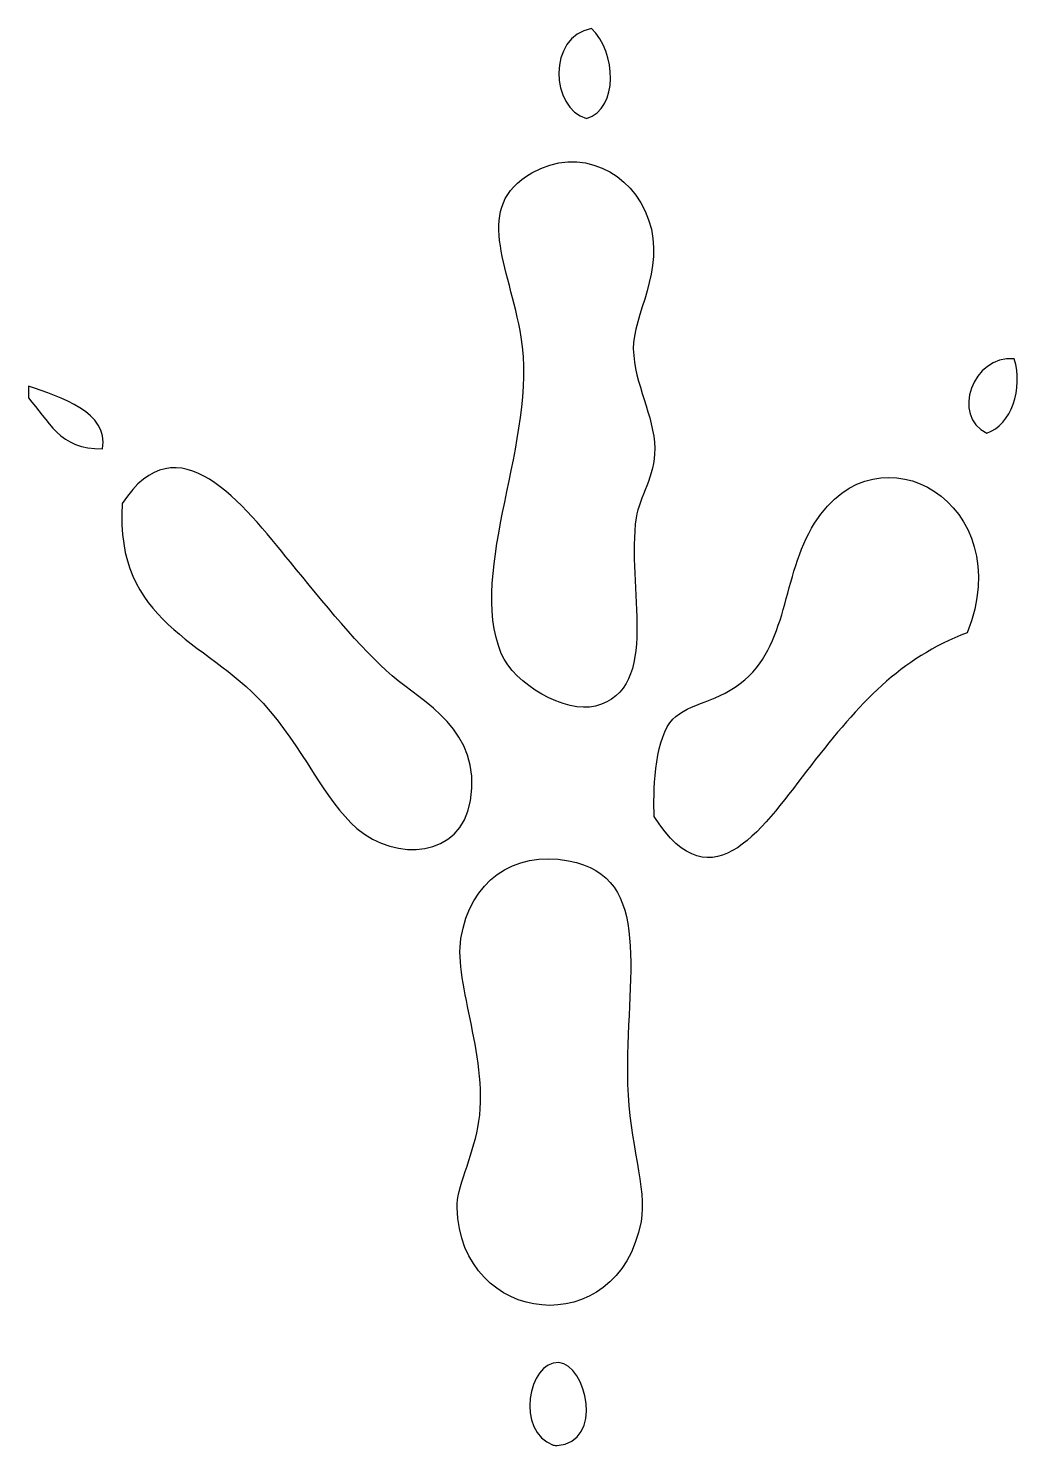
# Model space of a CAD drawing. Header units: centimetres. Extents: x -7.3 to 7.4, y -10.5 to 10.5.
import ezdxf

# ---------------------------------------------------------------- set-up
doc = ezdxf.new("R2010")
doc.units = ezdxf.units.CM
doc.header["$MEASUREMENT"] = 0
doc.layers.add('Layer 1', color=7, linetype='Continuous')

msp = doc.modelspace()

# ---------------------------------------------------------------- linework, layer by layer
at = {"layer": 'Layer 1'}
for points, knots in [([(1.0157, 10.45027), (1.37781, 10.09597), (1.42578, 9.26906), (0.93947, 9.11759), (0.93947, 9.11759), (0.40996, 9.27145), (0.355, 10.32251), (1.0157, 10.45027), (1.0157, 10.45027), (1.0157, 10.45027), (1.0157, 10.45027), (1.0157, 10.45027)], [0, 0, 0, 0, 0.25, 0.25, 0.25, 0.25, 0.5, 0.5, 0.5, 0.5, 1, 1, 1, 1]), ([(1.94907, 4.24384), (1.9414, 4.73128), (1.64718, 5.19092), (1.63215, 5.71405), (1.63215, 5.71405), (1.61778, 6.20133), (2.11605, 6.87552), (1.85935, 7.62262), (1.85935, 7.62262), (1.61591, 8.33131), (0.84298, 8.72159), (0.13072, 8.31339), (0.13072, 8.31339), (-0.7446, 7.81211), (-0.20514, 6.96513), (-0.02366, 5.88687), (-0.02366, 5.88687), (0.22722, 4.39589), (-0.82553, 2.44186), (-0.31915, 1.21555), (-0.31915, 1.21555), (-0.13243, 0.76176), (0.63547, 0.32404), (1.07306, 0.43789), (1.07306, 0.43789), (2.05874, 0.69456), (1.52185, 2.22211), (1.67435, 3.21824), (1.67435, 3.21824), (1.72237, 3.53274), (1.95542, 3.82696), (1.94907, 4.24384), (1.94907, 4.24384), (1.94907, 4.24384), (1.94907, 4.24384), (1.94907, 4.24384)], [0, 0, 0, 0, 0.1, 0.1, 0.1, 0.1, 0.2, 0.2, 0.2, 0.2, 0.3, 0.3, 0.3, 0.3, 0.4, 0.4, 0.4, 0.4, 0.5, 0.5, 0.5, 0.5, 0.6, 0.6, 0.6, 0.6, 0.7, 0.7, 0.7, 0.7, 0.8, 0.8, 0.8, 0.8, 1, 1, 1, 1]), ([(7.26095, 5.56906), (7.40139, 5.12842), (7.21756, 4.59359), (6.85685, 4.47107), (6.85685, 4.47107), (6.32477, 4.71503), (6.64973, 5.62621), (7.26095, 5.56906), (7.26095, 5.56906), (7.26095, 5.56906), (7.26095, 5.56906), (7.26095, 5.56906)], [0, 0, 0, 0, 0.25, 0.25, 0.25, 0.25, 0.5, 0.5, 0.5, 0.5, 1, 1, 1, 1]), ([(-7.30818, 5.16488), (-6.82936, 5.00184), (-6.11838, 4.78102), (-6.20968, 4.23971), (-6.20968, 4.23971), (-6.84854, 4.21793), (-7.01266, 4.66982), (-7.30818, 4.99136), (-7.30818, 4.99136), (-7.30818, 5.04928), (-7.30818, 5.10704), (-7.30818, 5.16488), (-7.30818, 5.16488), (-7.30818, 5.16488), (-7.30818, 5.16488), (-7.30818, 5.16488)], [0, 0, 0, 0, 0.2, 0.2, 0.2, 0.2, 0.4, 0.4, 0.4, 0.4, 0.6, 0.6, 0.6, 0.6, 1, 1, 1, 1]), ([(-1.93152, 0.88657), (-1.4789, 0.49525), (-0.59889, 0.08647), (-0.77526, -0.96345), (-0.77526, -0.96345), (-0.91687, -1.80636), (-1.87661, -1.86078), (-2.4519, -1.3681), (-2.4519, -1.3681), (-2.93984, -0.95072), (-3.25324, -0.15917), (-3.83932, 0.48187), (-3.83932, 0.48187), (-4.68874, 1.40916), (-6.03621, 1.67464), (-5.92072, 3.43041), (-5.92072, 3.43041), (-5.10588, 4.68729), (-4.13007, 3.41782), (-3.43467, 2.56313), (-3.43467, 2.56313), (-2.96171, 1.98231), (-2.39412, 1.28503), (-1.93152, 0.88657), (-1.93152, 0.88657), (-1.93152, 0.88657), (-1.93152, 0.88657), (-1.93152, 0.88657)], [0, 0, 0, 0, 0.125, 0.125, 0.125, 0.125, 0.25, 0.25, 0.25, 0.25, 0.375, 0.375, 0.375, 0.375, 0.5, 0.5, 0.5, 0.5, 0.625, 0.625, 0.625, 0.625, 0.75, 0.75, 0.75, 0.75, 1, 1, 1, 1]), ([(4.3124, 3.14082), (3.81392, 2.34694), (3.93952, 1.32538), (3.2139, 0.77097), (3.2139, 0.77097), (2.82015, 0.46974), (2.38136, 0.47498), (2.17327, 0.19288), (2.17327, 0.19288), (1.94827, -0.11303), (1.92356, -0.8477), (1.94192, -1.19475), (1.94192, -1.19475), (2.80274, -2.56318), (3.5857, -1.2999), (4.25456, -0.4431), (4.25456, -0.4431), (4.98301, 0.48998), (5.56287, 1.13575), (6.56712, 1.52252), (6.56712, 1.52252), (7.33548, 3.42524), (5.25882, 4.64804), (4.3124, 3.14082)], [0, 0, 0, 0, 0.14285714, 0.14285714, 0.14285714, 0.14285714, 0.28571429, 0.28571429, 0.28571429, 0.28571429, 0.42857143, 0.42857143, 0.42857143, 0.42857143, 0.57142857, 0.57142857, 0.57142857, 0.57142857, 0.71428571, 0.71428571, 0.71428571, 0.71428571, 1, 1, 1, 1]), ([(1.54783, -5.15035), (1.51076, -3.56042), (1.95698, -2.0805), (0.67703, -1.84682), (0.67703, -1.84682), (-0.14982, -1.69654), (-0.77813, -2.15038), (-0.91468, -2.99442), (-0.91468, -2.99442), (-1.02218, -3.66043), (-0.47859, -4.81033), (-0.66428, -5.78797), (-0.66428, -5.78797), (-0.74395, -6.21011), (-0.98048, -6.7015), (-0.97244, -6.96809), (-0.97244, -6.96809), (-0.9227, -8.73548), (1.41482, -8.97522), (1.7466, -7.17372), (1.7466, -7.17372), (1.83675, -6.68766), (1.5673, -6.00766), (1.54783, -5.15035), (1.54783, -5.15035), (1.54783, -5.15035), (1.54783, -5.15035), (1.54783, -5.15035)], [0, 0, 0, 0, 0.125, 0.125, 0.125, 0.125, 0.25, 0.25, 0.25, 0.25, 0.375, 0.375, 0.375, 0.375, 0.5, 0.5, 0.5, 0.5, 0.625, 0.625, 0.625, 0.625, 0.75, 0.75, 0.75, 0.75, 1, 1, 1, 1]), ([(0.53013, -9.26095), (0.94129, -9.28288), (1.2049, -10.43975), (0.50767, -10.48727), (0.50767, -10.48727), (0.48857, -10.48431), (0.46888, -10.48142), (0.45044, -10.47785), (0.45044, -10.47785), (-0.11267, -10.29057), (0.07179, -9.23658), (0.53013, -9.26095), (0.53013, -9.26095), (0.53013, -9.26095), (0.53013, -9.26095), (0.53013, -9.26095)], [0, 0, 0, 0, 0.2, 0.2, 0.2, 0.2, 0.4, 0.4, 0.4, 0.4, 0.6, 0.6, 0.6, 0.6, 1, 1, 1, 1])]:
    msp.add_open_spline(points, degree=3, knots=knots, dxfattribs=at)

doc.saveas('drawing.dxf')
